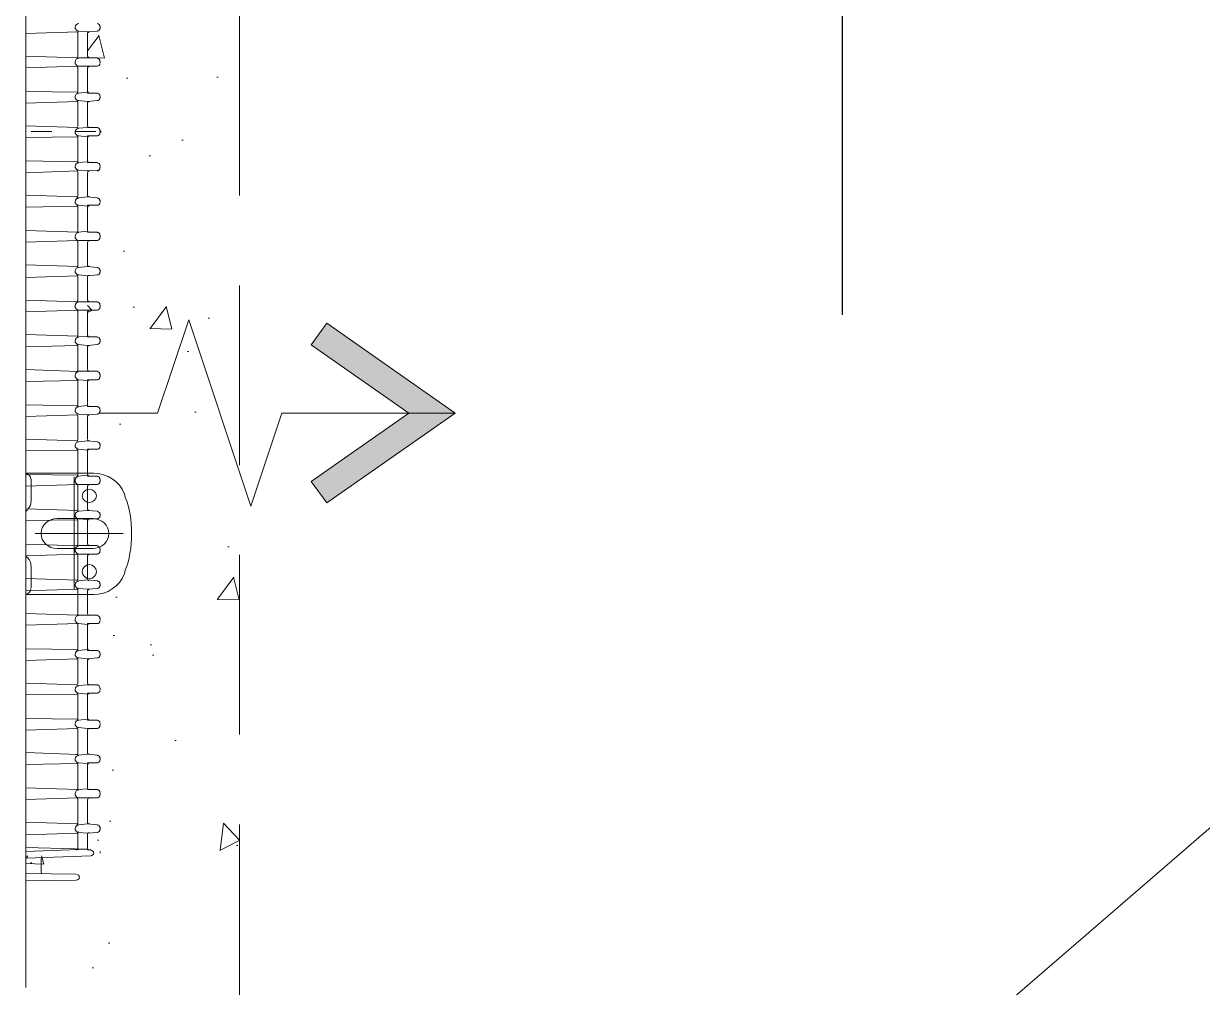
# Model space of a CAD drawing. Header units: millimetres. Extents: x -44713 to 26888, y -13000 to 43000.
# Drawn here: x 4605.1 to 5015.3, y 16531.5 to 16866.9 of the extents above; entities that cross this region are included whole.
import ezdxf

# ---------------------------------------------------------------- set-up
doc = ezdxf.new("R2010")
doc.units = ezdxf.units.MM
doc.header["$MEASUREMENT"] = 0
doc.linetypes.add('1735 X DT-5BR-Grids$0$CENTER2', pattern=[28.575, 19.05, -3.175, 3.175, -3.175])
doc.linetypes.add('1735 X DT-5BR-RFP$0$DASH2', pattern=[0.375, 0.25, -0.125])
doc.layers.add('00-First Floor Projection', color=1, linetype='Continuous')
for name, color, linetype, lineweight in [('07--DIM-2', 2, 'Continuous', 25), ('1735 X DT-5BR-Grids$0$08--SECTREF-LINE', 7, 'Continuous', 25), ('1735 X DT-5BR-RFP$0$0-MEP', 251, 'Continuous', 20)]:
    doc.layers.add(name, color=color, linetype=linetype, lineweight=lineweight)
doc.styles.add('1735 X DT-5BR-RFP$0$ARIAL', font='swiss.ttf')
doc.dimstyles.new('1735 X DT-5BR-RFP$0$A&B DIM', dxfattribs={"dimtxt": 250, "dimasz": 250, "dimexe": 100, "dimexo": 100, "dimgap": 0, "dimtad": 0, "dimdec": 0, "dimzin": 12, "dimdsep": 46, "dimtxsty": '1735 X DT-5BR-RFP$0$ARIAL', "dimcen": 0, "dimdle": 100, "dimclrd": 11, "dimclre": 11, "dimclrt": 7, "dimadec": 0, "dimazin": 0, "dimtfac": 1, "dimtdec": 0, "dimtmove": 1, "dimatfit": 2, "dimfxl": 1, "dimtvp": 0.75, "dimtolj": 1, "dimtzin": 12, "dimlwd": 18, "dimlwe": 18, "dimarcsym": 0})

# ---------------------------------------------------------------- blocks, each defined once
blk = doc.blocks.new('1735 X DT-5BR-RFP$0$CU')
at = {"lineweight": 9, "ltscale": 0.1}
h = blk.add_hatch(dxfattribs=at)
h.set_pattern_fill('AR-CONC', color=256, scale=0.5, angle=32.5081)
h.set_pattern_definition([(82.508, (0, 0), (81.1025, 42.234), [9.525, -104.775]), (27.508, (0, 0), (-66.1995, 71.09), [7.62, -83.82]), (132.96, (6.76, 3.52), (14.903, 113.324), [8.095, -89.045]), (78.692, (-13.65, 21.42), (125.6, 55.114), [14.287, -157.162]), (129.144, (-3.18, 26.01), (33.618, 168.122), [12.143, -133.568]), (23.692, (-13.65, 21.42), (33.618, 168.122), [11.43, -125.73]), (53.508, (0.47, 22.89), (91.409, -2.3807), [9.525, -104.775]), (358.508, (0.47, 22.89), (-23.434, 94.271), [7.62, -83.82]), (103.96, (8.09, 22.69), (67.975, 91.8904), [8.095, -89.045]), (70.008, (0, 0), (-21.4184, 36.4832), [0, -82.804, 0, -85.09, 0, -84.1375]), (40.008, (0, 0), (1.2555, 60.197), [0, -48.514, 0, -80.899, 0, -32.0675]), (0.008, (-23.884, -15.22), (58.7122, 34.0189), [0, -31.75, 0, -99.06, 0, -131.445]), (350.008, (-34.594, -22.045), (55.6275, 50.525), [0, -41.275, 0, -65.786, 0, -93.345])])
h.paths.add_polyline_path([(-395.23, -112.03), (-371.2, -128.79), (-295.85, -128.46), (-272.91, -112.05), (-273.53, -112.08), (-274.15, -112.13), (-274.77, -112.2), (-275.38, -112.29), (-275.99, -112.4), (-276.6, -112.52), (-277.2, -112.67), (-277.8, -112.83), (-278.39, -113.01), (-278.98, -113.2), (-279.56, -113.41), (-280.14, -113.64), (-280.7, -113.89), (-281.26, -114.15), (-281.81, -114.42), (-282.35, -114.71), (-282.89, -115.02), (-283.41, -115.34), (-283.92, -115.67), (-284.42, -116.02), (-284.91, -116.38), (-285.39, -116.76), (-285.86, -117.15), (-286.31, -117.55), (-286.75, -117.96), (-287.18, -118.39), (-287.59, -118.82), (-287.99, -119.27), (-288.37, -119.73), (-288.74, -120.2), (-289.09, -120.68), (-289.43, -121.18), (-289.74, -121.68), (-289.78, -121.73), (-290.61, -122.99), (-291.05, -123.77), (-291.54, -124.52), (-292.08, -125.23), (-292.66, -125.91), (-293.29, -126.54), (-293.95, -127.13), (-294.65, -127.67), (-295.39, -128.17), (-296.16, -128.63), (-296.96, -129.03), (-297.78, -129.39), (-298.64, -129.7), (-299.51, -129.95), (-300.4, -130.15), (-301.31, -130.3), (-302.24, -130.38), (-303.18, -130.41), (-364.62, -130.41), (-365.19, -130.4), (-365.76, -130.37), (-366.32, -130.32), (-366.87, -130.24), (-367.43, -130.14), (-367.97, -130.02), (-368.52, -129.87), (-369.05, -129.71), (-369.58, -129.52), (-370.11, -129.31), (-370.62, -129.08), (-371.13, -128.82), (-371.63, -128.54), (-372.12, -128.24), (-372.61, -127.92), (-373.08, -127.58), (-373.55, -127.21), (-374.01, -126.82), (-374.45, -126.41), (-374.89, -125.97), (-375.32, -125.51), (-375.73, -125.03), (-376.14, -124.53), (-376.53, -124.01), (-376.91, -123.46), (-377.27, -122.89), (-377.63, -122.29), (-377.97, -121.68), (-378.31, -121.18), (-378.67, -120.68), (-379.04, -120.2), (-379.42, -119.73), (-379.82, -119.26), (-380.23, -118.81), (-380.66, -118.37), (-381.09, -117.94), (-381.54, -117.52), (-382, -117.11), (-382.48, -116.72), (-382.96, -116.34), (-383.46, -115.97), (-383.96, -115.62), (-384.48, -115.28), (-385, -114.96), (-385.54, -114.65), (-386.08, -114.35), (-386.64, -114.08), (-387.2, -113.81), (-387.77, -113.57), (-388.35, -113.34), (-388.93, -113.13), (-389.53, -112.93), (-390.13, -112.76), (-390.73, -112.6), (-391.35, -112.46), (-391.97, -112.34), (-392.59, -112.24), (-393.22, -112.16), (-393.86, -112.11), (-394.5, -112.07), (-395.14, -112.05)], flags=16)
h.paths.add_polyline_path([(-325.28, 818.51), (-321.14, 819.39), (-317.01, 820.16), (-312.9, 820.81), (-308.79, 821.36), (-304.69, 821.79), (-300.59, 822.12), (-296.5, 822.33), (-292.41, 822.43), (-288.33, 822.43), (-284.24, 822.31), (-280.15, 822.09), (-276.05, 821.76), (-271.95, 821.33), (-267.84, 820.78), (-263.71, 820.13), (-259.58, 819.38), (-255.44, 818.51), (-254.19, 818.21), (-252.88, 817.74), (-252.64, 817.65), (-251.8, 817.34), (-250.98, 817), (-250.18, 816.61), (-249.41, 816.18), (-248.65, 815.72), (-247.93, 815.22), (-247.23, 814.69), (-246.55, 814.13), (-245.92, 813.54), (-245.13, 812.72), (-244.41, 811.86), (-243.76, 810.95), (-243.17, 810.01), (-242.65, 809.03), (-242.22, 808.01), (-241.86, 806.97), (-241.59, 805.9), (-241.41, 804.82), (-241.41, 803.34), (-240.78, 791.33), (-240.6, 790.82), (-338.39, 790.82), (-340.26, 790.82), (-339.94, 791.49), (-339.63, 803.34), (-339.63, 804.59), (-339.63, 804.82), (-339.39, 805.89), (-339.1, 806.93), (-338.76, 807.93), (-338.36, 808.89), (-337.92, 809.81), (-337.42, 810.69), (-336.86, 811.52), (-336.26, 812.32), (-335.6, 813.08), (-334.89, 813.79), (-334.13, 814.47), (-333.31, 815.1), (-332.44, 815.69), (-331.51, 816.24), (-330.53, 816.75), (-329.49, 817.22), (-328.4, 817.65), (-326.85, 818.21), (-325.53, 818.47)], flags=16)
h.paths.add_polyline_path([(-312.9, 820.81), (-317.01, 820.16), (-321.14, 819.39), (-325.28, 818.51), (-325.53, 818.47), (-326.85, 818.21), (-328.4, 817.65), (-329.49, 817.22), (-330.53, 816.75), (-331.51, 816.24), (-332.44, 815.69), (-333.31, 815.1), (-334.13, 814.47), (-334.89, 813.79), (-335.6, 813.08), (-336.26, 812.32), (-336.86, 811.52), (-337.42, 810.69), (-337.92, 809.81), (-338.36, 808.89), (-338.76, 807.93), (-339.1, 806.93), (-339.39, 805.89), (-339.63, 804.82), (-339.63, 803.34), (-339.94, 791.49), (-340.18, 790.97), (-340.6, 790.82), (-361.05, 790.82), (-362.08, 790.82), (-359.27, 859.35), (-359.18, 859.86), (-358.95, 860.33), (-358.61, 860.73), (-358.18, 861.04), (-357.67, 861.24), (-357.13, 861.32), (-327.8, 861.62), (-298.47, 861.39), (-291.14, 860.79), (-283.97, 859.24), (-277.1, 856.76), (-270.66, 853.42), (-264.79, 849.27), (-259.59, 844.39), (-256.43, 840.58), (-253.76, 836.46), (-251.58, 832.08), (-249.25, 826.02), (-247.36, 819.83), (-245.92, 813.54), (-246.55, 814.13), (-247.23, 814.69), (-247.93, 815.22), (-248.65, 815.72), (-249.41, 816.18), (-250.18, 816.61), (-250.98, 817), (-251.8, 817.34), (-252.64, 817.65), (-252.88, 817.74), (-254.19, 818.21), (-255.44, 818.51), (-259.58, 819.38), (-263.71, 820.13), (-267.84, 820.78), (-271.95, 821.33), (-276.05, 821.76), (-280.15, 822.09), (-284.24, 822.31), (-288.33, 822.43), (-292.41, 822.43), (-296.5, 822.33), (-300.59, 822.12), (-304.69, 821.79), (-308.79, 821.36)], flags=16)
h.paths.add_polyline_path([(-134.81, -41.44), (-156.32, -41.44), (-156.32, 470.93), (-134.81, 470.93)], flags=16)
h.paths.add_polyline_path([(-156.33, 555.5), (-156.33, 597.8), (-119.53, 597.77), (-119.53, 555.48)], flags=16)
h.paths.add_polyline_path([(-519.04, 555.5), (-519.04, 597.72), (-486.92, 597.72), (-486.92, 555.5)], flags=16)
h.paths.add_polyline_path([(-494.41, 28.52), (-519.04, 28.52), (-519.04, 70.75), (-494.41, 70.75)], flags=16)
h.paths.add_polyline_path([(-369.95, -130.41), (-300.04, -130.08), (-340.63, -130.41)], flags=16)
h.paths.add_polyline_path([(-562.23, 863.22), (-562.23, -186.78), (-81.92, -186.78), (-81.92, 863.22)])
h.paths.add_polyline_path([(-398.55, -111.76), (-369.95, -130.41), (-300.04, -130.08), (-271.31, -111.76), (-156.32, -111.76), (-156.32, 790.82), (-486.92, 790.82), (-486.92, -111.76)], flags=16)
blk.add_hatch(color=256).paths.add_polyline_path([(-57.03, 88.8), (-51.64, 81.31), (-6.98, 112.58), (-51.64, 143.86), (-57.03, 136.36), (-23.07, 112.58)])
at = {"linetype": '1735 X DT-5BR-RFP$0$DASH2', "lineweight": 9, "ltscale": 250}
blk.add_lwpolyline([(-81.92, 863.22), (-562.23, 863.22), (-562.23, -186.78), (-81.92, -186.78)], close=True, dxfattribs=at)
blk.add_lwpolyline([(-6.98, 112.58), (-67.21, 112.58), (-78.02, 80.15), (-99.64, 145.01), (-110.45, 112.58), (-130.52, 112.58)])
blk.add_lwpolyline([(-57.03, 88.8), (-51.64, 81.31), (-6.98, 112.58), (-51.64, 143.86), (-57.03, 136.36), (-23.07, 112.58)], close=True)
at = {"lineweight": 20}
for points in [[(-156.32, 770.52), (-156.32, 770.52), (-156.32, -87.25), (-156.32, -87.25)], [(-147.29, 210.5), (-147.29, 210.5), (-154.45, 210.5), (-154.45, 210.5)], [(-143.55, 210.5), (-143.55, 210.5), (-143.55, 210.5), (-143.55, 210.5)], [(-156.28, 91.57), (-155.24, 91.34), (-154.53, 90.54), (-154.53, 89.61)], [(-154.45, 89.64), (-154.45, 89.64), (-154.45, 81.78), (-154.45, 81.78)], [(-156.33, 78.27), (-156.33, 78.27), (-155.71, 78.86), (-155.71, 78.86)], [(-154.53, 81.74), (-154.53, 80.76), (-154.92, 79.82), (-155.63, 79.08)], [(-151.03, 70.66), (-151.03, 73.54), (-148.53, 75.88), (-145.46, 75.88)], [(-145.46, 65.44), (-148.53, 65.44), (-151.03, 67.78), (-151.03, 70.66)], [(-155.71, 62.23), (-155.71, 62.23), (-156.33, 62.82), (-156.33, 62.82)], [(-155.63, 62.18), (-154.92, 61.42), (-154.53, 60.44), (-154.53, 59.43)], [(-154.45, 59.31), (-154.45, 59.31), (-154.45, 51.73), (-154.45, 51.73)], [(-154.53, 51.55), (-154.53, 50.56), (-155.24, 49.71), (-156.28, 49.46)], [(-151.03, -42.52), (-151.03, -42.3), (-150.85, -42.14), (-150.61, -42.13)], [(-151.03, -42.64), (-151.03, -42.64), (-151.03, -47.02), (-151.03, -47.02)], [(-150.61, -47.59), (-150.85, -47.59), (-151.03, -47.4), (-151.03, -47.19)]]:
    blk.add_open_spline(points, degree=3, dxfattribs=at)
at = {"lineweight": 5}
for points in [[(-137.91, 245.5), (-138.66, 245.55), (-139.24, 246.17), (-139.18, 246.87)], [(-139.18, 246.87), (-139.13, 247.51), (-138.59, 248.01), (-137.91, 248.06)], [(-131.54, 248.06), (-130.98, 248.04), (-130.52, 247.6), (-130.52, 247.07)], [(-130.52, 246.48), (-130.52, 245.95), (-130.98, 245.51), (-131.54, 245.49)], [(-130.46, 247.24), (-130.46, 247.24), (-130.46, 246.38), (-130.46, 246.38)], [(-156.33, 244.63), (-156.33, 244.63), (-138.25, 245.2), (-138.25, 245.2)], [(-138.55, 245.39), (-138.41, 245.33), (-138.31, 245.19), (-138.31, 245.03)], [(-138.25, 236.46), (-138.25, 236.46), (-138.25, 245.2), (-138.25, 245.2)], [(-134.82, 245.2), (-134.82, 245.2), (-137.94, 245.49), (-137.94, 245.49)], [(-134.82, 245.2), (-134.82, 245.2), (-131.39, 245.49), (-131.39, 245.49)], [(-134.81, 245.2), (-134.81, 245.2), (-134.81, 245.2), (-134.81, 245.2)], [(-134.81, 244.74), (-134.81, 244.96), (-134.56, 245.14), (-134.24, 245.14)], [(-134.81, 236.75), (-134.81, 236.75), (-134.81, 244.91), (-134.81, 244.91)], [(-156.33, 236.75), (-156.33, 236.75), (-138.25, 236.16), (-138.25, 236.16)], [(-137.91, 233.25), (-138.66, 233.31), (-139.24, 233.98), (-139.18, 234.77)], [(-139.18, 234.77), (-139.13, 235.47), (-138.59, 236.05), (-137.91, 236.1)], [(-138.31, 236.43), (-138.31, 236.21), (-138.41, 236.02), (-138.55, 235.94)], [(-134.82, 236.16), (-134.82, 236.16), (-137.94, 236.16), (-137.94, 236.16)], [(-134.82, 236.16), (-134.82, 236.16), (-131.39, 236.16), (-131.39, 236.16)], [(-134.24, 236.17), (-134.56, 236.19), (-134.81, 236.43), (-134.81, 236.73)], [(-134.81, 236.17), (-134.81, 236.17), (-134.81, 236.17), (-134.81, 236.17)], [(-131.54, 236.1), (-130.98, 236.07), (-130.52, 235.57), (-130.52, 234.96)], [(-130.52, 234.24), (-130.52, 233.7), (-130.98, 233.27), (-131.54, 233.25)], [(-130.46, 235), (-130.46, 235), (-130.46, 234.42), (-130.46, 234.42)], [(-156.33, 232.67), (-156.33, 232.67), (-138.25, 233.25), (-138.25, 233.25)], [(-138.55, 233.42), (-138.41, 233.33), (-138.31, 233.13), (-138.31, 232.92)], [(-138.25, 224.21), (-138.25, 224.21), (-138.25, 232.96), (-138.25, 232.96)], [(-134.82, 233.25), (-134.82, 233.25), (-137.94, 233.25), (-137.94, 233.25)], [(-134.82, 233.25), (-134.82, 233.25), (-131.39, 233.25), (-131.39, 233.25)], [(-134.81, 233.26), (-134.81, 233.26), (-134.81, 233.26), (-134.81, 233.26)], [(-134.81, 232.65), (-134.81, 232.93), (-134.56, 233.17), (-134.24, 233.18)], [(-134.81, 224.51), (-134.81, 224.51), (-134.81, 232.67), (-134.81, 232.67)], [(-156.33, 224.51), (-156.33, 224.51), (-138.25, 224.21), (-138.25, 224.21)], [(-137.91, 221.3), (-138.66, 221.34), (-139.24, 221.95), (-139.18, 222.67)], [(-139.18, 222.67), (-139.13, 223.29), (-138.59, 223.81), (-137.91, 223.84)], [(-138.31, 224.18), (-138.31, 223.97), (-138.41, 223.77), (-138.55, 223.68)], [(-134.82, 224.21), (-134.82, 224.21), (-137.94, 223.92), (-137.94, 223.92)], [(-134.82, 223.92), (-134.82, 223.92), (-131.39, 223.92), (-131.39, 223.92)], [(-134.24, 223.92), (-134.56, 223.93), (-134.81, 224.18), (-134.81, 224.47)], [(-134.81, 223.92), (-134.81, 223.92), (-134.81, 224.22), (-134.81, 224.22)], [(-131.54, 223.86), (-130.98, 223.83), (-130.52, 223.39), (-130.52, 222.87)], [(-130.52, 222.28), (-130.52, 221.75), (-130.98, 221.31), (-131.54, 221.29)], [(-130.46, 222.76), (-130.46, 222.76), (-130.46, 222.17), (-130.46, 222.17)], [(-156.33, 220.41), (-156.33, 220.41), (-138.25, 221), (-138.25, 221)], [(-138.55, 221.19), (-138.41, 221.12), (-138.31, 220.98), (-138.31, 220.82)], [(-138.25, 212.25), (-138.25, 212.25), (-138.25, 221), (-138.25, 221)], [(-134.82, 221), (-134.82, 221), (-137.94, 221.29), (-137.94, 221.29)], [(-134.82, 221), (-134.82, 221), (-131.39, 221.29), (-131.39, 221.29)], [(-134.81, 221.01), (-134.81, 221.01), (-134.81, 221.01), (-134.81, 221.01)], [(-134.81, 220.53), (-134.81, 220.75), (-134.56, 220.93), (-134.24, 220.94)], [(-134.81, 212.55), (-134.81, 212.55), (-134.81, 220.71), (-134.81, 220.71)], [(-156.33, 212.54), (-156.33, 212.54), (-138.25, 211.96), (-138.25, 211.96)], [(-137.91, 209.05), (-138.66, 209.1), (-139.24, 209.71), (-139.18, 210.41)], [(-139.18, 210.41), (-139.13, 211.05), (-138.59, 211.55), (-137.91, 211.6)], [(-132.02, 210.5), (-132.02, 210.5), (-139.18, 210.5), (-139.18, 210.5)], [(-138.31, 212.07), (-138.31, 211.91), (-138.41, 211.79), (-138.55, 211.71)], [(-138.55, 209.22), (-138.41, 209.12), (-138.31, 208.93), (-138.31, 208.72)], [(-134.82, 211.96), (-134.82, 211.96), (-137.94, 211.68), (-137.94, 211.68)], [(-134.82, 211.96), (-134.82, 211.96), (-131.39, 211.96), (-131.39, 211.96)], [(-134.24, 211.97), (-134.56, 211.97), (-134.81, 212.15), (-134.81, 212.37)], [(-134.81, 211.97), (-134.81, 211.97), (-134.81, 211.97), (-134.81, 211.97)], [(-131.54, 211.89), (-130.98, 211.87), (-130.52, 211.37), (-130.52, 210.76)], [(-130.52, 210.03), (-130.52, 209.5), (-130.98, 209.06), (-131.54, 209.05)], [(-130.46, 210.78), (-130.46, 210.78), (-130.46, 210.21), (-130.46, 210.21)], [(-128.27, 210.5), (-128.27, 210.5), (-128.27, 210.5), (-128.27, 210.5)], [(-156.33, 208.46), (-156.33, 208.46), (-138.25, 208.74), (-138.25, 208.74)], [(-138.25, 200.01), (-138.25, 200.01), (-138.25, 208.74), (-138.25, 208.74)], [(-134.82, 208.74), (-134.82, 208.74), (-137.94, 209.05), (-137.94, 209.05)], [(-134.82, 209.05), (-134.82, 209.05), (-131.39, 209.05), (-131.39, 209.05)], [(-134.81, 208.76), (-134.81, 208.76), (-134.81, 209.05), (-134.81, 209.05)], [(-134.81, 208.43), (-134.81, 208.73), (-134.56, 208.97), (-134.24, 208.98)], [(-134.81, 200.29), (-134.81, 200.29), (-134.81, 208.47), (-134.81, 208.47)], [(-156.33, 200.29), (-156.33, 200.29), (-138.25, 200.01), (-138.25, 200.01)], [(-137.9, 197.09), (-138.66, 197.14), (-139.22, 197.75), (-139.17, 198.47)], [(-139.17, 198.47), (-139.13, 199.09), (-138.58, 199.61), (-137.9, 199.64)], [(-138.31, 199.97), (-138.31, 199.77), (-138.41, 199.57), (-138.55, 199.48)], [(-138.55, 196.98), (-138.41, 196.91), (-138.31, 196.78), (-138.31, 196.62)], [(-134.81, 200.02), (-134.81, 200.02), (-137.94, 199.72), (-137.94, 199.72)], [(-134.81, 196.8), (-134.81, 196.8), (-137.94, 197.09), (-137.94, 197.09)], [(-134.24, 199.72), (-134.56, 199.73), (-134.81, 199.97), (-134.81, 200.27)], [(-134.81, 199.72), (-134.81, 199.72), (-134.81, 200.02), (-134.81, 200.02)], [(-134.81, 199.72), (-134.81, 199.72), (-131.38, 199.72), (-131.38, 199.72)], [(-134.81, 196.8), (-134.81, 196.8), (-131.38, 197.09), (-131.38, 197.09)], [(-131.54, 199.66), (-130.96, 199.63), (-130.52, 199.2), (-130.52, 198.67)], [(-130.52, 197.93), (-130.52, 197.33), (-130.96, 196.83), (-131.54, 196.8)], [(-130.44, 197.97), (-130.44, 197.97), (-130.44, 198.55), (-130.44, 198.55)], [(-156.33, 196.21), (-156.33, 196.21), (-138.25, 196.8), (-138.25, 196.8)], [(-138.25, 188.05), (-138.25, 188.05), (-138.25, 196.5), (-138.25, 196.5)], [(-134.81, 196.8), (-134.81, 196.8), (-134.81, 196.8), (-134.81, 196.8)], [(-134.81, 196.34), (-134.81, 196.55), (-134.56, 196.72), (-134.24, 196.74)], [(-134.81, 188.05), (-134.81, 188.05), (-134.81, 196.21), (-134.81, 196.21)], [(-156.33, 188.34), (-156.33, 188.34), (-138.25, 187.75), (-138.25, 187.75)], [(-137.9, 184.86), (-138.66, 184.91), (-139.22, 185.51), (-139.17, 186.21)], [(-139.17, 186.21), (-139.13, 186.85), (-138.58, 187.36), (-137.9, 187.4)], [(-138.31, 187.86), (-138.31, 187.72), (-138.41, 187.58), (-138.55, 187.5)], [(-138.55, 185.01), (-138.41, 184.92), (-138.31, 184.73), (-138.31, 184.51)], [(-134.81, 187.76), (-134.81, 187.76), (-137.94, 187.47), (-137.94, 187.47)], [(-134.81, 184.55), (-134.81, 184.55), (-137.94, 184.85), (-137.94, 184.85)], [(-134.24, 187.76), (-134.56, 187.77), (-134.81, 187.95), (-134.81, 188.17)], [(-134.81, 187.76), (-134.81, 187.76), (-131.38, 187.47), (-131.38, 187.47)], [(-134.81, 187.76), (-134.81, 187.76), (-134.81, 187.76), (-134.81, 187.76)], [(-134.81, 184.85), (-134.81, 184.85), (-131.38, 184.85), (-131.38, 184.85)], [(-134.81, 184.55), (-134.81, 184.55), (-134.81, 184.85), (-134.81, 184.85)], [(-134.81, 184.23), (-134.81, 184.53), (-134.56, 184.77), (-134.24, 184.78)], [(-131.54, 187.4), (-130.96, 187.39), (-130.52, 186.95), (-130.52, 186.42)], [(-130.52, 185.82), (-130.52, 185.3), (-130.96, 184.87), (-131.54, 184.85)], [(-130.44, 186.01), (-130.44, 186.01), (-130.44, 186.6), (-130.44, 186.6)], [(-156.33, 184.26), (-156.33, 184.26), (-138.25, 184.54), (-138.25, 184.54)], [(-138.25, 175.81), (-138.25, 175.81), (-138.25, 184.54), (-138.25, 184.54)], [(-134.81, 176.09), (-134.81, 176.09), (-134.81, 184.26), (-134.81, 184.26)], [(-156.33, 176.08), (-156.33, 176.08), (-138.25, 175.51), (-138.25, 175.51)], [(-156.33, 172.01), (-156.33, 172.01), (-138.25, 172.59), (-138.25, 172.59)], [(-137.9, 172.6), (-138.66, 172.65), (-139.22, 173.34), (-139.17, 174.13)], [(-139.17, 174.13), (-139.13, 174.83), (-138.58, 175.39), (-137.9, 175.44)], [(-138.31, 175.77), (-138.31, 175.55), (-138.41, 175.37), (-138.55, 175.28)], [(-138.55, 172.76), (-138.41, 172.68), (-138.31, 172.46), (-138.31, 172.26)], [(-138.25, 163.55), (-138.25, 163.55), (-138.25, 172.3), (-138.25, 172.3)], [(-134.81, 175.81), (-134.81, 175.81), (-137.94, 175.52), (-137.94, 175.52)], [(-134.81, 172.6), (-134.81, 172.6), (-137.94, 172.6), (-137.94, 172.6)], [(-134.82, 172.59), (-134.82, 172.59), (-134.82, 172.59), (-134.82, 172.59)], [(-134.82, 171.97), (-134.82, 172.28), (-134.56, 172.51), (-134.24, 172.52)], [(-134.24, 175.52), (-134.56, 175.53), (-134.81, 175.77), (-134.81, 176.06)], [(-134.81, 175.52), (-134.81, 175.52), (-134.81, 175.81), (-134.81, 175.81)], [(-134.81, 175.52), (-134.81, 175.52), (-131.38, 175.52), (-131.38, 175.52)], [(-134.81, 172.6), (-134.81, 172.6), (-131.38, 172.6), (-131.38, 172.6)], [(-131.54, 175.44), (-130.96, 175.43), (-130.52, 174.99), (-130.52, 174.45)], [(-130.52, 173.73), (-130.52, 173.11), (-130.96, 172.61), (-131.54, 172.6)], [(-130.44, 173.76), (-130.44, 173.76), (-130.44, 174.34), (-130.44, 174.34)], [(-134.82, 163.85), (-134.82, 163.85), (-134.82, 172.01), (-134.82, 172.01)], [(-156.33, 164.12), (-156.33, 164.12), (-138.25, 163.55), (-138.25, 163.55)], [(-156.33, 159.76), (-156.33, 159.76), (-138.25, 160.34), (-138.25, 160.34)], [(-137.9, 160.63), (-138.66, 160.68), (-139.22, 161.31), (-139.17, 162.01)], [(-139.17, 162.01), (-139.13, 162.65), (-138.58, 163.15), (-137.9, 163.2)], [(-138.31, 163.66), (-138.31, 163.51), (-138.41, 163.36), (-138.55, 163.3)], [(-138.55, 160.81), (-138.41, 160.71), (-138.31, 160.52), (-138.31, 160.32)], [(-138.25, 151.59), (-138.25, 151.59), (-138.25, 160.34), (-138.25, 160.34)], [(-134.81, 163.55), (-134.81, 163.55), (-137.94, 163.26), (-137.94, 163.26)], [(-134.81, 160.35), (-134.81, 160.35), (-137.94, 160.63), (-137.94, 160.63)], [(-134.24, 163.55), (-134.56, 163.56), (-134.82, 163.74), (-134.82, 163.95)], [(-134.82, 163.55), (-134.82, 163.55), (-134.82, 163.55), (-134.82, 163.55)], [(-134.82, 160.02), (-134.82, 160.32), (-134.56, 160.56), (-134.24, 160.57)], [(-134.82, 160.34), (-134.82, 160.34), (-134.82, 160.34), (-134.82, 160.34)], [(-134.82, 151.88), (-134.82, 151.88), (-134.82, 160.06), (-134.82, 160.06)], [(-134.81, 163.55), (-134.81, 163.55), (-131.38, 163.26), (-131.38, 163.26)], [(-134.81, 160.35), (-134.81, 160.35), (-131.38, 160.63), (-131.38, 160.63)], [(-131.54, 163.2), (-130.96, 163.19), (-130.52, 162.74), (-130.52, 162.21)], [(-130.52, 161.62), (-130.52, 161.09), (-130.96, 160.66), (-131.54, 160.63)], [(-130.44, 161.51), (-130.44, 161.51), (-130.44, 162.38), (-130.44, 162.38)], [(-156.33, 151.88), (-156.33, 151.88), (-138.25, 151.29), (-138.25, 151.29)], [(-134.24, 151.31), (-134.56, 151.32), (-134.82, 151.55), (-134.82, 151.86)], [(-156.33, 147.8), (-156.33, 147.8), (-138.25, 148.37), (-138.25, 148.37)], [(-137.9, 148.4), (-138.66, 148.45), (-139.22, 149.13), (-139.17, 149.91)], [(-139.17, 149.91), (-139.13, 150.63), (-138.58, 151.19), (-137.9, 151.23)], [(-138.31, 151.57), (-138.31, 151.35), (-138.41, 151.15), (-138.55, 151.07)], [(-138.55, 148.55), (-138.41, 148.46), (-138.31, 148.26), (-138.31, 148.06)], [(-138.25, 139.33), (-138.25, 139.33), (-138.25, 148.1), (-138.25, 148.1)], [(-134.81, 151.31), (-134.81, 151.31), (-137.94, 151.31), (-137.94, 151.31)], [(-134.81, 148.39), (-134.81, 148.39), (-137.94, 148.39), (-137.94, 148.39)], [(-134.82, 151.31), (-134.82, 151.31), (-134.82, 151.31), (-134.82, 151.31)], [(-134.82, 148.39), (-134.82, 148.39), (-134.82, 148.39), (-134.82, 148.39)], [(-134.82, 147.77), (-134.82, 148.06), (-134.56, 148.31), (-134.24, 148.32)], [(-134.82, 139.62), (-134.82, 139.62), (-134.82, 147.8), (-134.82, 147.8)], [(-134.81, 151.31), (-134.81, 151.31), (-131.38, 151.31), (-131.38, 151.31)], [(-134.81, 148.39), (-134.81, 148.39), (-131.38, 148.39), (-131.38, 148.39)], [(-131.54, 151.24), (-130.96, 151.22), (-130.52, 150.72), (-130.52, 150.1)], [(-130.52, 149.37), (-130.52, 148.85), (-130.96, 148.41), (-131.54, 148.39)], [(-130.44, 149.55), (-130.44, 149.55), (-130.44, 150.14), (-130.44, 150.14)], [(-156.33, 139.92), (-156.33, 139.92), (-138.25, 139.33), (-138.25, 139.33)], [(-134.24, 139.06), (-134.56, 139.06), (-134.82, 139.31), (-134.82, 139.6)], [(-156.33, 135.56), (-156.33, 135.56), (-138.25, 136.13), (-138.25, 136.13)], [(-137.9, 136.43), (-138.66, 136.48), (-139.22, 137.1), (-139.17, 137.79)], [(-139.17, 137.79), (-139.13, 138.45), (-138.58, 138.95), (-137.9, 139)], [(-138.31, 139.31), (-138.31, 139.1), (-138.41, 138.91), (-138.55, 138.81)], [(-138.55, 136.32), (-138.41, 136.25), (-138.31, 136.12), (-138.31, 135.96)], [(-138.25, 127.39), (-138.25, 127.39), (-138.25, 136.13), (-138.25, 136.13)], [(-134.81, 139.35), (-134.81, 139.35), (-137.94, 139.06), (-137.94, 139.06)], [(-134.81, 136.13), (-134.81, 136.13), (-137.94, 136.43), (-137.94, 136.43)], [(-134.82, 139.06), (-134.82, 139.06), (-134.82, 139.33), (-134.82, 139.33)], [(-134.82, 136.13), (-134.82, 136.13), (-134.82, 136.13), (-134.82, 136.13)], [(-134.82, 135.67), (-134.82, 135.89), (-134.56, 136.07), (-134.24, 136.08)], [(-134.82, 127.68), (-134.82, 127.68), (-134.82, 135.84), (-134.82, 135.84)], [(-134.81, 139.06), (-134.81, 139.06), (-131.38, 139.06), (-131.38, 139.06)], [(-134.81, 136.13), (-134.81, 136.13), (-131.38, 136.43), (-131.38, 136.43)], [(-131.54, 139), (-130.96, 138.98), (-130.52, 138.53), (-130.52, 138.01)], [(-130.52, 137.42), (-130.52, 136.88), (-130.96, 136.44), (-131.54, 136.43)], [(-130.44, 137.31), (-130.44, 137.31), (-130.44, 138.18), (-130.44, 138.18)], [(-156.33, 127.68), (-156.33, 127.68), (-138.25, 127.09), (-138.25, 127.09)], [(-138.31, 127.22), (-138.31, 127.05), (-138.41, 126.92), (-138.55, 126.84)], [(-134.24, 127.09), (-134.56, 127.1), (-134.82, 127.29), (-134.82, 127.5)], [(-156.33, 123.6), (-156.33, 123.6), (-138.25, 123.89), (-138.25, 123.89)], [(-137.9, 124.18), (-138.66, 124.24), (-139.22, 124.93), (-139.17, 125.7)], [(-139.17, 125.7), (-139.13, 126.41), (-138.58, 126.98), (-137.9, 127.03)], [(-138.55, 124.35), (-138.41, 124.25), (-138.31, 124.06), (-138.31, 123.85)], [(-138.25, 115.13), (-138.25, 115.13), (-138.25, 123.89), (-138.25, 123.89)], [(-134.81, 127.1), (-134.81, 127.1), (-137.94, 127.1), (-137.94, 127.1)], [(-134.81, 123.89), (-134.81, 123.89), (-137.94, 124.18), (-137.94, 124.18)], [(-134.82, 127.09), (-134.82, 127.09), (-134.82, 127.09), (-134.82, 127.09)], [(-134.82, 123.89), (-134.82, 123.89), (-134.82, 124.18), (-134.82, 124.18)], [(-134.82, 123.56), (-134.82, 123.86), (-134.56, 124.1), (-134.24, 124.11)], [(-134.82, 115.44), (-134.82, 115.44), (-134.82, 123.6), (-134.82, 123.6)], [(-134.81, 127.1), (-134.81, 127.1), (-131.38, 127.1), (-131.38, 127.1)], [(-134.81, 124.18), (-134.81, 124.18), (-131.38, 124.18), (-131.38, 124.18)], [(-131.54, 127.04), (-130.96, 127.02), (-130.52, 126.52), (-130.52, 125.9)], [(-130.52, 125.17), (-130.52, 124.64), (-130.96, 124.21), (-131.54, 124.18)], [(-130.44, 125.35), (-130.44, 125.35), (-130.44, 125.93), (-130.44, 125.93)], [(-156.33, 115.44), (-156.33, 115.44), (-138.25, 115.13), (-138.25, 115.13)], [(-138.31, 115.1), (-138.31, 114.9), (-138.41, 114.69), (-138.55, 114.61)], [(-134.81, 115.15), (-134.81, 115.15), (-137.94, 114.85), (-137.94, 114.85)], [(-134.24, 114.85), (-134.56, 114.86), (-134.82, 115.1), (-134.82, 115.4)], [(-134.82, 114.85), (-134.82, 114.85), (-134.82, 115.13), (-134.82, 115.13)], [(-156.33, 111.34), (-156.33, 111.34), (-138.25, 111.93), (-138.25, 111.93)], [(-137.9, 112.23), (-138.66, 112.28), (-139.22, 112.89), (-139.17, 113.59)], [(-139.17, 113.59), (-139.13, 114.22), (-138.58, 114.73), (-137.9, 114.77)], [(-138.55, 112.12), (-138.41, 112.04), (-138.31, 111.91), (-138.31, 111.75)], [(-138.25, 103.18), (-138.25, 103.18), (-138.25, 111.64), (-138.25, 111.64)], [(-134.81, 111.93), (-134.81, 111.93), (-137.94, 112.22), (-137.94, 112.22)], [(-134.82, 111.93), (-134.82, 111.93), (-134.82, 111.93), (-134.82, 111.93)], [(-134.82, 111.45), (-134.82, 111.68), (-134.56, 111.86), (-134.24, 111.87)], [(-134.82, 103.48), (-134.82, 103.48), (-134.82, 111.34), (-134.82, 111.34)], [(-134.81, 114.85), (-134.81, 114.85), (-131.38, 114.85), (-131.38, 114.85)], [(-134.81, 111.93), (-134.81, 111.93), (-131.38, 112.22), (-131.38, 112.22)], [(-131.54, 114.78), (-130.96, 114.76), (-130.52, 114.33), (-130.52, 113.79)], [(-130.52, 113.22), (-130.52, 112.68), (-130.96, 112.24), (-131.54, 112.22)], [(-130.44, 113.09), (-130.44, 113.09), (-130.44, 113.68), (-130.44, 113.68)], [(-156.33, 103.48), (-156.33, 103.48), (-138.25, 102.89), (-138.25, 102.89)], [(-138.31, 103), (-138.31, 102.84), (-138.41, 102.71), (-138.55, 102.64)], [(-134.81, 102.89), (-134.81, 102.89), (-137.94, 102.6), (-137.94, 102.6)], [(-134.24, 102.89), (-134.56, 102.89), (-134.82, 103.08), (-134.82, 103.3)], [(-134.82, 102.89), (-134.82, 102.89), (-134.82, 102.89), (-134.82, 102.89)], [(-134.81, 102.89), (-134.81, 102.89), (-131.38, 102.6), (-131.38, 102.6)], [(-156.33, 99.38), (-156.33, 99.38), (-138.25, 99.67), (-138.25, 99.67)], [(-137.9, 99.98), (-138.66, 100.02), (-139.22, 100.65), (-139.17, 101.35)], [(-139.17, 101.35), (-139.13, 101.99), (-138.58, 102.49), (-137.9, 102.54)], [(-138.55, 100.15), (-138.41, 100.05), (-138.31, 99.86), (-138.31, 99.65)], [(-138.25, 90.93), (-138.25, 90.93), (-138.25, 99.69), (-138.25, 99.69)], [(-134.81, 99.69), (-134.81, 99.69), (-137.94, 99.97), (-137.94, 99.97)], [(-134.82, 99.69), (-134.82, 99.69), (-134.82, 99.97), (-134.82, 99.97)], [(-134.82, 99.36), (-134.82, 99.66), (-134.56, 99.9), (-134.24, 99.91)], [(-134.82, 91.22), (-134.82, 91.22), (-134.82, 99.4), (-134.82, 99.4)], [(-134.81, 99.97), (-134.81, 99.97), (-131.38, 99.97), (-131.38, 99.97)], [(-131.54, 102.54), (-130.96, 102.53), (-130.52, 102.09), (-130.52, 101.55)], [(-130.52, 100.96), (-130.52, 100.42), (-130.96, 100), (-131.54, 99.97)], [(-130.44, 101.15), (-130.44, 101.15), (-130.44, 101.73), (-130.44, 101.73)], [(-156.33, 91.69), (-156.33, 91.69), (-132.64, 91.69), (-132.64, 91.69)], [(-156.33, 91.22), (-156.33, 91.22), (-138.25, 90.93), (-138.25, 90.93)], [(-139.53, 51.43), (-139.53, 51.43), (-139.53, 90.39), (-139.53, 90.39)], [(-139.17, 89.26), (-139.13, 89.97), (-138.58, 90.52), (-137.9, 90.57)], [(-138.31, 90.9), (-138.31, 90.68), (-138.41, 90.49), (-138.55, 90.41)], [(-134.81, 90.95), (-134.81, 90.95), (-137.94, 90.65), (-137.94, 90.65)], [(-134.24, 90.63), (-134.56, 90.66), (-134.82, 90.9), (-134.82, 91.2)], [(-134.82, 90.63), (-134.82, 90.63), (-134.82, 90.93), (-134.82, 90.93)], [(-134.81, 90.65), (-134.81, 90.65), (-131.38, 90.65), (-131.38, 90.65)], [(-132.82, 91.62), (-127.99, 91.62), (-123.67, 88.78), (-122.1, 84.55)], [(-131.54, 90.58), (-130.96, 90.56), (-130.52, 90.13), (-130.52, 89.59)], [(-156.33, 87.14), (-156.33, 87.14), (-138.25, 87.73), (-138.25, 87.73)], [(-137.9, 87.73), (-138.66, 87.79), (-139.22, 88.47), (-139.17, 89.26)], [(-138.55, 87.9), (-138.41, 87.84), (-138.31, 87.69), (-138.31, 87.54)], [(-138.25, 78.69), (-138.25, 78.69), (-138.25, 87.43), (-138.25, 87.43)], [(-134.81, 87.73), (-134.81, 87.73), (-137.94, 87.73), (-137.94, 87.73)], [(-134.82, 87.73), (-134.82, 87.73), (-134.82, 87.73), (-134.82, 87.73)], [(-134.82, 87.25), (-134.82, 87.47), (-134.56, 87.65), (-134.24, 87.67)], [(-134.82, 78.98), (-134.82, 78.98), (-134.82, 87.14), (-134.82, 87.14)], [(-134.81, 87.73), (-134.81, 87.73), (-131.38, 87.73), (-131.38, 87.73)], [(-130.52, 88.85), (-130.52, 88.24), (-130.96, 87.75), (-131.54, 87.73)], [(-130.44, 88.89), (-130.44, 88.89), (-130.44, 89.48), (-130.44, 89.48)], [(-156.33, 79.27), (-156.33, 79.27), (-138.25, 78.69), (-138.25, 78.69)], [(-139.18, 77.15), (-139.13, 77.78), (-138.59, 78.29), (-137.91, 78.34)], [(-138.31, 78.8), (-138.31, 78.64), (-138.41, 78.5), (-138.55, 78.44)], [(-134.82, 78.69), (-134.82, 78.69), (-137.94, 78.39), (-137.94, 78.39)], [(-134.24, 78.69), (-134.56, 78.69), (-134.82, 78.86), (-134.82, 79.09)], [(-134.82, 78.69), (-134.82, 78.69), (-131.39, 78.39), (-131.39, 78.39)], [(-134.82, 78.69), (-134.82, 78.69), (-134.82, 78.69), (-134.82, 78.69)], [(-131.54, 78.34), (-130.98, 78.31), (-130.52, 77.86), (-130.52, 77.32)], [(-156.33, 75.18), (-156.33, 75.18), (-138.25, 75.47), (-138.25, 75.47)], [(-132.94, 75.94), (-132.94, 75.94), (-145.42, 75.94), (-145.42, 75.94)], [(-137.91, 75.76), (-138.66, 75.83), (-139.24, 76.45), (-139.18, 77.15)], [(-138.55, 75.93), (-138.41, 75.85), (-138.31, 75.66), (-138.31, 75.43)], [(-138.25, 66.72), (-138.25, 66.72), (-138.25, 75.47), (-138.25, 75.47)], [(-134.82, 75.48), (-134.82, 75.48), (-137.94, 75.76), (-137.94, 75.76)], [(-134.82, 75.76), (-134.82, 75.76), (-131.39, 75.76), (-131.39, 75.76)], [(-134.82, 75.47), (-134.82, 75.47), (-134.82, 75.76), (-134.82, 75.76)], [(-134.82, 75.16), (-134.82, 75.45), (-134.56, 75.68), (-134.24, 75.7)], [(-134.82, 67.02), (-134.82, 67.02), (-134.82, 75.18), (-134.82, 75.18)], [(-133.13, 75.88), (-129.97, 75.88), (-127.41, 73.54), (-127.41, 70.66)], [(-130.52, 76.75), (-130.52, 76.21), (-130.98, 75.78), (-131.54, 75.76)], [(-130.46, 76.64), (-130.46, 76.64), (-130.46, 77.51), (-130.46, 77.51)], [(-153.12, 70.68), (-153.12, 70.68), (-122.44, 70.68), (-122.44, 70.68)], [(-127.41, 70.66), (-127.41, 67.78), (-129.97, 65.44), (-133.13, 65.44)], [(-156.33, 67.01), (-156.33, 67.01), (-138.25, 66.43), (-138.25, 66.43)], [(-139.18, 65.04), (-139.13, 65.74), (-138.59, 66.31), (-137.91, 66.36)], [(-138.31, 66.7), (-138.31, 66.48), (-138.41, 66.29), (-138.55, 66.21)], [(-134.82, 66.44), (-134.82, 66.44), (-137.94, 66.44), (-137.94, 66.44)], [(-134.24, 66.43), (-134.56, 66.44), (-134.82, 66.7), (-134.82, 66.98)], [(-134.82, 66.44), (-134.82, 66.44), (-131.39, 66.44), (-131.39, 66.44)], [(-134.82, 66.43), (-134.82, 66.43), (-134.82, 66.43), (-134.82, 66.43)], [(-131.54, 66.36), (-130.98, 66.36), (-130.52, 65.91), (-130.52, 65.38)], [(-156.33, 62.94), (-156.33, 62.94), (-138.25, 63.52), (-138.25, 63.52)], [(-132.94, 65.44), (-132.94, 65.44), (-145.42, 65.44), (-145.42, 65.44)], [(-137.91, 63.53), (-138.66, 63.58), (-139.24, 64.25), (-139.18, 65.04)], [(-138.55, 63.69), (-138.41, 63.6), (-138.31, 63.4), (-138.31, 63.19)], [(-138.25, 54.49), (-138.25, 54.49), (-138.25, 63.23), (-138.25, 63.23)], [(-134.82, 63.53), (-134.82, 63.53), (-137.94, 63.53), (-137.94, 63.53)], [(-134.82, 63.53), (-134.82, 63.53), (-131.39, 63.53), (-131.39, 63.53)], [(-134.82, 63.52), (-134.82, 63.52), (-134.82, 63.52), (-134.82, 63.52)], [(-134.82, 62.9), (-134.82, 63.2), (-134.56, 63.44), (-134.24, 63.45)], [(-134.82, 54.77), (-134.82, 54.77), (-134.82, 62.94), (-134.82, 62.94)], [(-130.52, 64.64), (-130.52, 64.04), (-130.98, 63.55), (-131.54, 63.53)], [(-130.46, 64.68), (-130.46, 64.68), (-130.46, 65.28), (-130.46, 65.28)], [(-156.33, 55.05), (-156.33, 55.05), (-138.25, 54.48), (-138.25, 54.48)], [(-139.18, 52.92), (-139.13, 53.58), (-138.59, 54.06), (-137.91, 54.11)], [(-138.31, 54.59), (-138.31, 54.44), (-138.41, 54.3), (-138.55, 54.22)], [(-134.82, 54.49), (-134.82, 54.49), (-137.94, 54.19), (-137.94, 54.19)], [(-134.24, 54.19), (-134.56, 54.19), (-134.82, 54.44), (-134.82, 54.74)], [(-134.82, 54.49), (-134.82, 54.49), (-134.82, 54.49), (-134.82, 54.49)], [(-134.82, 54.49), (-134.82, 54.49), (-131.39, 54.19), (-131.39, 54.19)], [(-122.1, 56.56), (-123.67, 52.28), (-127.99, 49.4), (-132.82, 49.4)], [(-131.54, 54.11), (-130.98, 54.11), (-130.52, 53.67), (-130.52, 53.14)], [(-156.33, 50.68), (-156.33, 50.68), (-138.25, 51.27), (-138.25, 51.27)], [(-156.33, 49.4), (-156.33, 49.4), (-132.64, 49.4), (-132.64, 49.4)], [(-137.91, 51.57), (-138.66, 51.61), (-139.24, 52.22), (-139.18, 52.92)], [(-138.55, 51.45), (-138.41, 51.38), (-138.31, 51.25), (-138.31, 51.09)], [(-138.25, 42.52), (-138.25, 42.52), (-138.25, 51.27), (-138.25, 51.27)], [(-134.82, 51.26), (-134.82, 51.26), (-137.94, 51.57), (-137.94, 51.57)], [(-134.82, 51.26), (-134.82, 51.26), (-131.39, 51.57), (-131.39, 51.57)], [(-134.82, 51.27), (-134.82, 51.27), (-134.82, 51.27), (-134.82, 51.27)], [(-134.82, 50.8), (-134.82, 51.02), (-134.56, 51.2), (-134.24, 51.2)], [(-134.82, 42.82), (-134.82, 42.82), (-134.82, 50.97), (-134.82, 50.97)], [(-130.52, 52.55), (-130.52, 52.01), (-130.98, 51.57), (-131.54, 51.57)], [(-130.46, 52.44), (-130.46, 52.44), (-130.46, 53.3), (-130.46, 53.3)], [(-156.33, 42.81), (-156.33, 42.81), (-138.25, 42.22), (-138.25, 42.22)], [(-139.18, 40.83), (-139.13, 41.54), (-138.59, 42.11), (-137.91, 42.15)], [(-138.31, 42.48), (-138.31, 42.28), (-138.41, 42.08), (-138.55, 42.01)], [(-134.82, 42.22), (-134.82, 42.22), (-137.94, 42.22), (-137.94, 42.22)], [(-134.24, 42.22), (-134.56, 42.24), (-134.82, 42.48), (-134.82, 42.78)], [(-134.82, 42.22), (-134.82, 42.22), (-131.39, 42.22), (-131.39, 42.22)], [(-134.82, 42.22), (-134.82, 42.22), (-134.82, 42.22), (-134.82, 42.22)], [(-131.54, 42.15), (-130.98, 42.13), (-130.52, 41.64), (-130.52, 41.03)], [(-130.46, 40.47), (-130.46, 40.47), (-130.46, 41.05), (-130.46, 41.05)], [(-156.33, 38.73), (-156.33, 38.73), (-138.25, 39.32), (-138.25, 39.32)], [(-137.91, 39.33), (-138.66, 39.38), (-139.24, 40.05), (-139.18, 40.83)], [(-138.55, 39.48), (-138.41, 39.4), (-138.31, 39.19), (-138.31, 38.99)], [(-138.25, 30.28), (-138.25, 30.28), (-138.25, 39.03), (-138.25, 39.03)], [(-134.82, 39.03), (-134.82, 39.03), (-137.94, 39.3), (-137.94, 39.3)], [(-134.82, 39.03), (-134.82, 39.03), (-134.82, 39.32), (-134.82, 39.32)], [(-134.82, 39.3), (-134.82, 39.3), (-131.39, 39.3), (-131.39, 39.3)], [(-134.82, 38.7), (-134.82, 38.99), (-134.56, 39.24), (-134.24, 39.25)], [(-134.82, 30.55), (-134.82, 30.55), (-134.82, 38.73), (-134.82, 38.73)], [(-130.52, 40.29), (-130.52, 39.75), (-130.98, 39.33), (-131.54, 39.3)], [(-156.33, 30.55), (-156.33, 30.55), (-138.25, 30.26), (-138.25, 30.26)], [(-137.91, 27.37), (-138.66, 27.42), (-139.24, 28.02), (-139.18, 28.72)], [(-139.18, 28.72), (-139.13, 29.36), (-138.59, 29.86), (-137.91, 29.91)], [(-138.31, 30.24), (-138.31, 30.02), (-138.41, 29.84), (-138.55, 29.74)], [(-134.82, 30.26), (-134.82, 30.26), (-137.94, 29.99), (-137.94, 29.99)], [(-134.24, 29.99), (-134.56, 29.99), (-134.82, 30.24), (-134.82, 30.54)], [(-134.82, 29.99), (-134.82, 29.99), (-134.82, 30.28), (-134.82, 30.28)], [(-134.82, 29.99), (-134.82, 29.99), (-131.39, 29.99), (-131.39, 29.99)], [(-131.54, 29.91), (-130.98, 29.9), (-130.52, 29.45), (-130.52, 28.94)], [(-130.46, 28.24), (-130.46, 28.24), (-130.46, 28.8), (-130.46, 28.8)], [(-156.33, 26.48), (-156.33, 26.48), (-138.25, 27.06), (-138.25, 27.06)], [(-138.55, 27.25), (-138.41, 27.18), (-138.31, 27.04), (-138.31, 26.88)], [(-138.25, 18.32), (-138.25, 18.32), (-138.25, 27.06), (-138.25, 27.06)], [(-134.82, 27.07), (-134.82, 27.07), (-137.94, 27.35), (-137.94, 27.35)], [(-134.82, 27.07), (-134.82, 27.07), (-131.39, 27.35), (-131.39, 27.35)], [(-134.82, 27.06), (-134.82, 27.06), (-134.82, 27.06), (-134.82, 27.06)], [(-134.82, 26.59), (-134.82, 26.82), (-134.56, 26.99), (-134.24, 26.99)], [(-134.82, 18.61), (-134.82, 18.61), (-134.82, 26.77), (-134.82, 26.77)], [(-130.52, 28.34), (-130.52, 27.81), (-130.98, 27.37), (-131.54, 27.35)], [(-156.33, 18.61), (-156.33, 18.61), (-138.25, 18.02), (-138.25, 18.02)], [(-137.91, 15.1), (-138.66, 15.15), (-139.24, 15.77), (-139.18, 16.48)], [(-139.18, 16.48), (-139.13, 17.12), (-138.59, 17.61), (-137.91, 17.66)], [(-138.31, 18.14), (-138.31, 17.98), (-138.41, 17.84), (-138.55, 17.78)], [(-134.82, 18.03), (-134.82, 18.03), (-137.94, 17.73), (-137.94, 17.73)], [(-134.24, 18.03), (-134.56, 18.03), (-134.82, 18.22), (-134.82, 18.43)], [(-134.82, 18.03), (-134.82, 18.03), (-134.82, 18.03), (-134.82, 18.03)], [(-134.82, 18.03), (-134.82, 18.03), (-131.39, 18.03), (-131.39, 18.03)], [(-131.54, 17.95), (-130.98, 17.93), (-130.52, 17.44), (-130.52, 16.82)], [(-130.46, 16.28), (-130.46, 16.28), (-130.46, 16.85), (-130.46, 16.85)], [(-156.33, 14.53), (-156.33, 14.53), (-138.25, 14.81), (-138.25, 14.81)], [(-138.55, 15.28), (-138.41, 15.18), (-138.31, 14.99), (-138.31, 14.77)], [(-138.25, 6.06), (-138.25, 6.06), (-138.25, 14.81), (-138.25, 14.81)], [(-134.82, 14.82), (-134.82, 14.82), (-137.94, 15.1), (-137.94, 15.1)], [(-134.82, 14.81), (-134.82, 14.81), (-134.82, 15.11), (-134.82, 15.11)], [(-134.82, 15.1), (-134.82, 15.1), (-131.39, 15.1), (-131.39, 15.1)], [(-134.82, 14.49), (-134.82, 14.79), (-134.56, 15.03), (-134.24, 15.04)], [(-134.82, 6.35), (-134.82, 6.35), (-134.82, 14.53), (-134.82, 14.53)], [(-130.52, 16.09), (-130.52, 15.55), (-130.98, 15.13), (-131.54, 15.1)], [(-156.33, 6.35), (-156.33, 6.35), (-138.25, 6.06), (-138.25, 6.06)], [(-137.91, 3.15), (-138.66, 3.19), (-139.24, 3.81), (-139.18, 4.52)], [(-139.18, 4.52), (-139.13, 5.16), (-138.59, 5.68), (-137.91, 5.7)], [(-138.31, 6.04), (-138.31, 5.82), (-138.41, 5.62), (-138.55, 5.54)], [(-134.82, 6.06), (-134.82, 6.06), (-137.94, 5.76), (-137.94, 5.76)], [(-134.24, 5.77), (-134.56, 5.79), (-134.82, 6.04), (-134.82, 6.33)], [(-134.82, 5.77), (-134.82, 5.77), (-134.82, 6.06), (-134.82, 6.06)], [(-134.82, 5.76), (-134.82, 5.76), (-131.39, 5.76), (-131.39, 5.76)], [(-131.54, 5.7), (-130.98, 5.69), (-130.52, 5.25), (-130.52, 4.74)], [(-130.46, 4.01), (-130.46, 4.01), (-130.46, 4.6), (-130.46, 4.6)], [(-156.33, 2.27), (-156.33, 2.27), (-138.25, 2.86), (-138.25, 2.86)], [(-138.55, 3.05), (-138.41, 2.97), (-138.31, 2.83), (-138.31, 2.68)], [(-138.25, -6.17), (-138.25, -6.17), (-138.25, 2.56), (-138.25, 2.56)], [(-134.82, 2.87), (-134.82, 2.87), (-137.94, 3.15), (-137.94, 3.15)], [(-134.82, 2.87), (-134.82, 2.87), (-131.39, 2.87), (-131.39, 2.87)], [(-134.82, 2.86), (-134.82, 2.86), (-134.82, 2.86), (-134.82, 2.86)], [(-134.82, 2.38), (-134.82, 2.61), (-134.56, 2.78), (-134.24, 2.79)], [(-134.82, -5.89), (-134.82, -5.89), (-134.82, 2.28), (-134.82, 2.28)], [(-130.52, 3.98), (-130.52, 3.38), (-130.98, 2.87), (-131.54, 2.87)], [(-156.33, -5.59), (-156.33, -5.59), (-138.25, -6.18), (-138.25, -6.18)], [(-137.91, -9.09), (-138.66, -9.05), (-139.24, -8.43), (-139.18, -7.74)], [(-139.18, -7.74), (-139.13, -7.08), (-138.59, -6.6), (-137.91, -6.55)], [(-138.33, -6.08), (-138.33, -6.22), (-138.42, -6.36), (-138.57, -6.43)], [(-134.82, -6.17), (-134.82, -6.17), (-137.94, -6.47), (-137.94, -6.47)], [(-134.26, -6.17), (-134.56, -6.17), (-134.82, -6.01), (-134.82, -5.78)], [(-134.82, -6.17), (-134.82, -6.17), (-131.39, -6.47), (-131.39, -6.47)], [(-134.82, -6.17), (-134.82, -6.17), (-134.82, -6.17), (-134.82, -6.17)], [(-131.54, -6.55), (-130.98, -6.55), (-130.52, -7), (-130.52, -7.52)], [(-130.52, -8.11), (-130.52, -8.65), (-130.98, -9.09), (-131.54, -9.09)], [(-130.46, -7.92), (-130.46, -7.92), (-130.46, -7.36), (-130.46, -7.36)], [(-156.33, -9.69), (-156.33, -9.69), (-138.25, -9.4), (-138.25, -9.4)], [(-138.57, -8.92), (-138.42, -9.02), (-138.33, -9.21), (-138.33, -9.44)], [(-138.25, -18.14), (-138.25, -18.14), (-138.25, -9.4), (-138.25, -9.4)], [(-134.82, -9.4), (-134.82, -9.4), (-137.94, -9.09), (-137.94, -9.09)], [(-134.82, -9.09), (-134.82, -9.09), (-131.39, -9.09), (-131.39, -9.09)], [(-134.82, -9.4), (-134.82, -9.4), (-134.82, -9.09), (-134.82, -9.09)], [(-134.82, -9.73), (-134.82, -9.43), (-134.56, -9.19), (-134.26, -9.16)], [(-134.82, -17.85), (-134.82, -17.85), (-134.82, -9.68), (-134.82, -9.68)], [(-156.33, -17.85), (-156.33, -17.85), (-138.25, -18.44), (-138.25, -18.44)], [(-137.91, -21.33), (-138.66, -21.28), (-139.24, -20.6), (-139.18, -19.83)], [(-139.18, -19.83), (-139.13, -19.11), (-138.59, -18.55), (-137.91, -18.5)], [(-138.33, -18.18), (-138.33, -18.39), (-138.42, -18.58), (-138.57, -18.66)], [(-134.82, -18.14), (-134.82, -18.14), (-137.94, -18.44), (-137.94, -18.44)], [(-134.26, -18.44), (-134.56, -18.41), (-134.82, -18.18), (-134.82, -17.87)], [(-134.82, -18.44), (-134.82, -18.44), (-134.82, -18.14), (-134.82, -18.14)], [(-134.82, -18.44), (-134.82, -18.44), (-131.39, -18.44), (-131.39, -18.44)], [(-131.54, -18.5), (-130.98, -18.5), (-130.52, -18.95), (-130.52, -19.49)], [(-130.52, -20.23), (-130.52, -20.82), (-130.98, -21.33), (-131.54, -21.33)], [(-130.46, -20.19), (-130.46, -20.19), (-130.46, -19.6), (-130.46, -19.6)], [(-156.33, -21.93), (-156.33, -21.93), (-138.25, -21.34), (-138.25, -21.34)], [(-138.57, -21.17), (-138.42, -21.28), (-138.33, -21.47), (-138.33, -21.68)], [(-138.25, -30.4), (-138.25, -30.4), (-138.25, -21.63), (-138.25, -21.63)], [(-134.82, -21.33), (-134.82, -21.33), (-137.94, -21.33), (-137.94, -21.33)], [(-134.82, -21.33), (-134.82, -21.33), (-134.82, -21.33), (-134.82, -21.33)], [(-134.82, -21.33), (-134.82, -21.33), (-131.39, -21.33), (-131.39, -21.33)], [(-134.82, -21.96), (-134.82, -21.66), (-134.56, -21.43), (-134.26, -21.42)], [(-134.82, -30.11), (-134.82, -30.11), (-134.82, -21.93), (-134.82, -21.93)], [(-156.33, -29.81), (-156.33, -29.81), (-138.25, -30.38), (-138.25, -30.38)], [(-156.33, -29.81), (-156.33, -29.81), (-138.25, -30.38), (-138.25, -30.38)], [(-137.91, -33.29), (-138.66, -33.26), (-139.24, -32.63), (-139.18, -31.94)], [(-139.18, -31.94), (-139.13, -31.31), (-138.59, -30.8), (-137.91, -30.75)], [(-138.33, -30.28), (-138.33, -30.43), (-138.42, -30.58), (-138.57, -30.65)], [(-134.82, -30.4), (-134.82, -30.4), (-137.94, -30.67), (-137.94, -30.67)], [(-134.26, -30.4), (-134.56, -30.37), (-134.82, -30.21), (-134.82, -29.97)], [(-134.82, -30.4), (-134.82, -30.4), (-134.82, -30.4), (-134.82, -30.4)], [(-134.82, -30.4), (-134.82, -30.4), (-131.39, -30.67), (-131.39, -30.67)], [(-131.54, -30.75), (-130.98, -30.77), (-130.52, -31.21), (-130.52, -31.72)], [(-130.52, -32.31), (-130.52, -32.85), (-130.98, -33.29), (-131.54, -33.31)], [(-130.46, -32.42), (-130.46, -32.42), (-130.46, -31.56), (-130.46, -31.56)], [(-156.33, -34.19), (-156.33, -34.19), (-138.25, -33.6), (-138.25, -33.6)], [(-138.57, -33.12), (-138.42, -33.22), (-138.33, -33.43), (-138.33, -33.64)], [(-138.25, -33.6), (-138.25, -33.6), (-138.25, -38.85), (-138.25, -38.85)], [(-134.82, -33.6), (-134.82, -33.6), (-137.94, -33.31), (-137.94, -33.31)], [(-134.82, -33.6), (-134.82, -33.6), (-131.39, -33.31), (-131.39, -33.31)], [(-134.82, -33.93), (-134.82, -33.61), (-134.56, -33.39), (-134.26, -33.36)], [(-134.82, -33.6), (-134.82, -33.6), (-134.82, -33.6), (-134.82, -33.6)], [(-134.82, -33.88), (-134.82, -33.88), (-134.82, -38.85), (-134.82, -38.85)], [(-134.82, -39.15), (-134.82, -39.15), (-156.33, -38.56), (-156.33, -38.56)], [(-134.82, -39.15), (-134.82, -39.15), (-156.33, -40.01), (-156.33, -40.01)], [(-138.39, -39.17), (-138.47, -39.34), (-138.59, -39.41), (-138.74, -39.43)], [(-138.33, -38.87), (-138.33, -39), (-138.35, -39.08), (-138.39, -39.17)], [(-134.26, -39.43), (-134.56, -39.41), (-134.82, -39.17), (-134.82, -38.87)], [(-134.82, -39.15), (-134.82, -39.15), (-134.82, -39.43), (-134.82, -39.43)], [(-133.57, -39.43), (-133.57, -39.43), (-134.82, -39.43), (-134.82, -39.43)], [(-133.72, -39.5), (-133.15, -39.52), (-132.68, -39.97), (-132.71, -40.52)], [(-132.71, -40.52), (-132.73, -41.02), (-133.19, -41.44), (-133.72, -41.46)], [(-130.46, -40.6), (-130.46, -40.6), (-130.46, -40.02), (-130.46, -40.02)], [(-133.57, -41.48), (-133.57, -41.48), (-156.33, -42.35), (-156.33, -42.35)], [(-138.88, -47.88), (-138.88, -47.88), (-156.33, -47.6), (-156.33, -47.6)], [(-138.74, -47.96), (-138.17, -47.96), (-137.68, -48.42), (-137.7, -48.96)], [(-137.7, -48.96), (-137.71, -49.5), (-138.17, -49.93), (-138.74, -49.93)], [(-138.88, -49.93), (-138.88, -49.93), (-156.33, -50.21), (-156.33, -50.21)]]:
    blk.add_open_spline(points, degree=3, dxfattribs=at)
for points, knots in [([(-130.33, 210.74), (-130.25, 210.74), (-130.2, 210.61), (-130.2, 210.47), (-130.2, 210.47), (-130.2, 210.32), (-130.25, 210.21), (-130.33, 210.21), (-130.33, 210.21), (-130.4, 210.21), (-130.46, 210.32), (-130.46, 210.47), (-130.46, 210.47), (-130.46, 210.61), (-130.4, 210.74), (-130.33, 210.74)], [0, 0, 0, 0, 0.25, 0.25, 0.25, 0.25, 0.5, 0.5, 0.5, 0.5, 0.75, 0.75, 0.75, 0.75, 1, 1, 1, 1]), ([(-134.23, 86.08), (-132.88, 86.08), (-131.77, 85.05), (-131.77, 83.78), (-131.77, 83.78), (-131.77, 82.5), (-132.88, 81.47), (-134.23, 81.47), (-134.23, 81.47), (-135.58, 81.47), (-136.68, 82.5), (-136.68, 83.78), (-136.68, 83.78), (-136.68, 85.05), (-135.58, 86.08), (-134.23, 86.08)], [0, 0, 0, 0, 0.25, 0.25, 0.25, 0.25, 0.5, 0.5, 0.5, 0.5, 0.75, 0.75, 0.75, 0.75, 1, 1, 1, 1]), ([(-122.04, 84.68), (-122.04, 84.68), (-121.71, 83.23), (-121.71, 83.23), (-121.71, 83.23), (-118.77, 76.19), (-118.82, 64.99), (-121.71, 57.86), (-121.71, 57.86), (-121.71, 57.86), (-122.04, 56.68), (-122.04, 56.68)], [0, 0, 0, 0, 0.333333, 0.333333, 0.333333, 0.333333, 0.666667, 0.666667, 0.666667, 0.666667, 1, 1, 1, 1]), ([(-134.23, 59.83), (-132.88, 59.83), (-131.77, 58.74), (-131.77, 57.39), (-131.77, 57.39), (-131.77, 56.04), (-132.88, 54.93), (-134.23, 54.93), (-134.23, 54.93), (-135.58, 54.93), (-136.68, 56.04), (-136.68, 57.39), (-136.68, 57.39), (-136.68, 58.74), (-135.58, 59.83), (-134.23, 59.83)], [0, 0, 0, 0, 0.25, 0.25, 0.25, 0.25, 0.5, 0.5, 0.5, 0.5, 0.75, 0.75, 0.75, 0.75, 1, 1, 1, 1])]:
    blk.add_open_spline(points, degree=3, knots=knots, dxfattribs=at)
blk = doc.blocks.new('1735 X DT-5BR-RFP$0$_Open90')
at = {"color": 0, "linetype": 'ByBlock', "lineweight": -2}
for p, q in [((-0.5, 0.5), (0, 0)), ((0, 0), (-1, 0)), ((0, 0), (-0.5, -0.5))]:
    blk.add_line(p, q, dxfattribs=at)
blk = doc.blocks.new('1735 X DT-5BR-Grids')
at = {"layer": '1735 X DT-5BR-Grids$0$08--SECTREF-LINE', "color": 4, "linetype": '1735 X DT-5BR-Grids$0$CENTER2', "ltscale": 100}
blk.add_lwpolyline([(4890, 30100.509), (4890, 1688.388)], dxfattribs=at)
blk = doc.blocks.new('1735 X DT-5BR-RFP')
at = {"layer": '1735 X DT-5BR-RFP$0$0-MEP', "extrusion": (0, 0, -1), "xscale": -1, "zscale": -1}
blk.add_blockref('1735 X DT-5BR-RFP$0$CU', (-4762.23, 16618.78), dxfattribs=at)
at = {"layer": '1735 X DT-5BR-RFP$0$0-MEP', "color": 253, "lineweight": 0}
blk.add_leader([(4379.9, 16036.41), (8431.22, 19532.92)], dimstyle='1735 X DT-5BR-RFP$0$A&B DIM', override={"dimasz": 300, "dimclrd": 256, "dimldrblk": '1735 X DT-5BR-RFP$0$_Open90'}, dxfattribs=at)

msp = doc.modelspace()

# ---------------------------------------------------------------- block references
at = {"layer": '00-First Floor Projection'}
msp.add_blockref('1735 X DT-5BR-RFP', (0, 0), dxfattribs=at)

# ---------------------------------------------------------------- next in the draw order: block references
at = {"layer": '07--DIM-2'}
msp.add_blockref('1735 X DT-5BR-Grids', (0, 0), dxfattribs=at)

doc.saveas('drawing.dxf')
